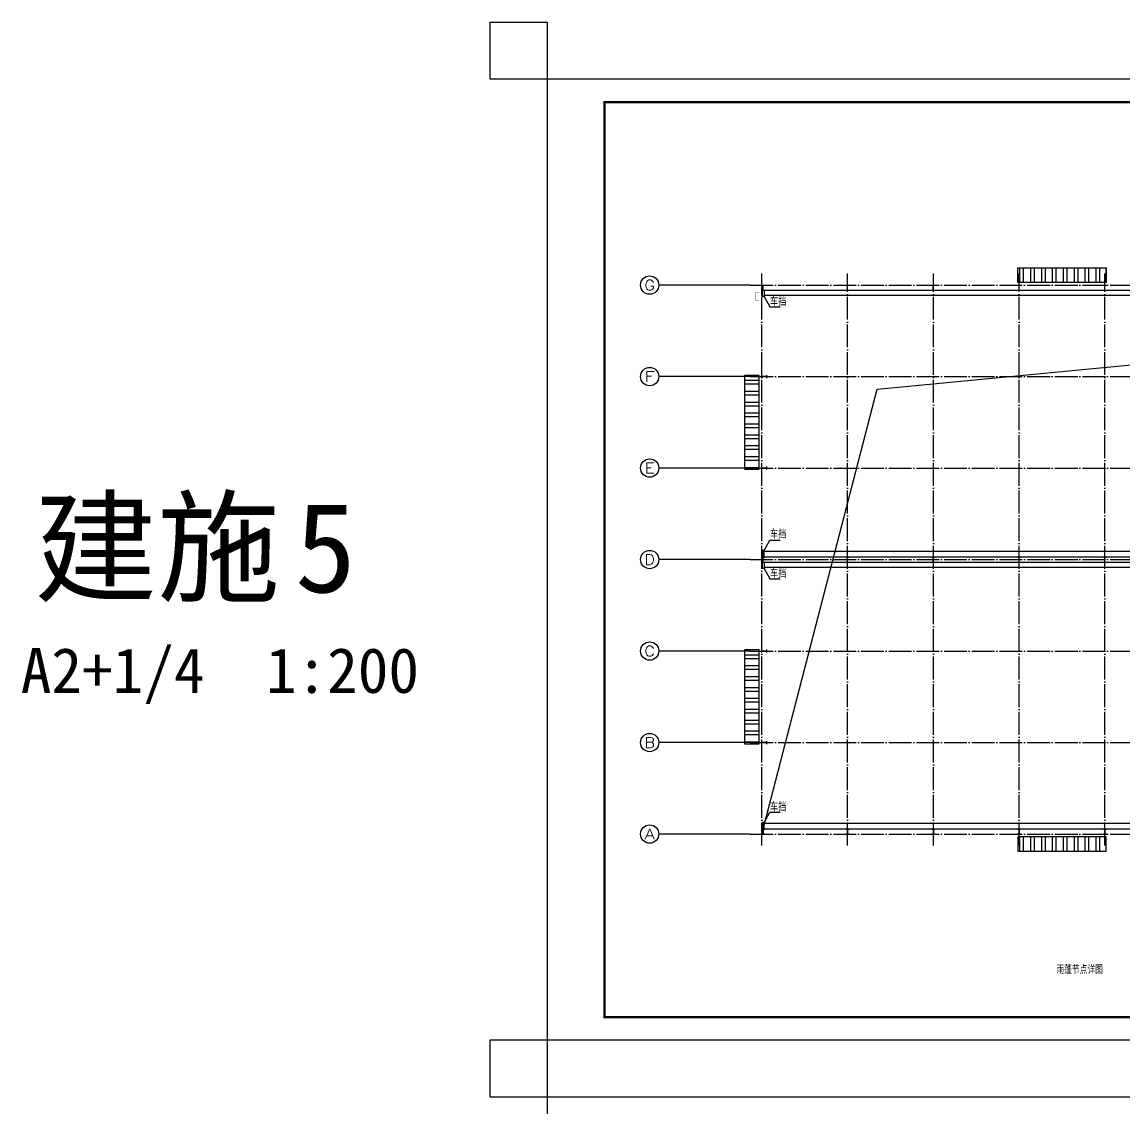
# Model space of a CAD drawing. Extents: x -266287 to 275962, y -324567 to 363765.
# Drawn here: x -266287 to -169950, y -68517 to 26433 of the extents above; entities that cross this region are included whole.
import ezdxf
from ezdxf.enums import TextEntityAlignment as Align

# ---------------------------------------------------------------- set-up
doc = ezdxf.new("R2010")
doc.units = 0
doc.header["$LTSCALE"] = 1000
doc.linetypes.add('DOTE', pattern=[2.42, 2, -0.2, 0.02, -0.2])
doc.layers.get('0').update_dxf_attribs({"linetype": 'CONTINUOUS'})
for name, color, linetype in [('AXIS', 3, 'CONTINUOUS'), ('AXIS_TEXT', 7, 'CONTINUOUS'), ('DOTE', 1, 'DOTE'), ('PUB_TEXT', 7, 'CONTINUOUS'), ('PUB_TITLE', 4, 'CONTINUOUS'), ('ROOF', 140, 'CONTINUOUS'), ('WINDOW', 4, 'CONTINUOUS')]:
    doc.layers.add(name, color=color, linetype=linetype)
doc.styles.add('_TCH_AXIS', font='COMPLEX', dxfattribs={"bigfont": 'GBCBIG'})
doc.styles.add('_TCH_DIM', font='SIMPLEX', dxfattribs={"bigfont": 'GBCBIG'})
doc.styles.add('COMPLEX', font='COMPLEX')
doc.styles.add('ht', font='simhei.ttf')

# ---------------------------------------------------------------- blocks, each defined once
blk = doc.blocks.new('_AXISO')
blk.add_circle((0, 0), 0.5)
at = {"layer": 'AXIS_TEXT', "style": 'COMPLEX', "width": 1.041667}
blk.add_attdef('A', text='', height=0.56, dxfattribs=at).set_placement((-0.25, -0.28), (0.25, -0.28), align=Align.FIT)

msp = doc.modelspace()

# ---------------------------------------------------------------- hatches: boundary and pattern name
h = msp.add_hatch()
h.set_pattern_fill('ANSI32', color=256, scale=200, angle=45, style=0)
h.set_pattern_definition([(90, (-10450.6, -7e-12), (-952.5, 6e-14), []), (90, (-10133.1, 317.5), (-952.5, 6e-14), [])])
h.paths.add_polyline_path([(-179215.36163, 4933.30504), (-171515.58302, 4933.30504), (-171515.58302, 3673.30504), (-179215.36163, 3673.30504)])
h = msp.add_hatch(color=256)
h.paths.add_polyline_path([(-201483.33661, 3433.30504), (-201615.20461, 3433.30504), (-201615.20461, 3421.90024), (-201487.13821, 3421.90024), (-201487.13821, 2994.54984), (-201615.20461, 2994.54984), (-201615.20461, 2983.14504), (-201483.33661, 2983.14504)])
h.paths.add_polyline_path([(-201351.46861, 3433.30504), (-201483.33661, 3433.30504), (-201483.33661, 2983.14504), (-201351.46861, 2983.14504), (-201351.46861, 2994.54984), (-201479.53501, 2994.54984), (-201479.53501, 3421.90024), (-201351.46861, 3421.90024)])
h = msp.add_hatch(color=256)
h.paths.add_polyline_path([(-194115.20461, 3433.30504), (-194247.07261, 3433.30504), (-194247.07261, 3421.90024), (-194119.00621, 3421.90024), (-194119.00621, 2994.54984), (-194247.07261, 2994.54984), (-194247.07261, 2983.14504), (-194115.20461, 2983.14504)])
h.paths.add_polyline_path([(-193983.33661, 3433.30504), (-194115.20461, 3433.30504), (-194115.20461, 2983.14504), (-193983.33661, 2983.14504), (-193983.33661, 2994.54984), (-194111.40301, 2994.54984), (-194111.40301, 3421.90024), (-193983.33661, 3421.90024)])
h = msp.add_hatch(color=256)
h.paths.add_polyline_path([(-186615.20461, 3433.30504), (-186747.07261, 3433.30504), (-186747.07261, 3421.90024), (-186619.00621, 3421.90024), (-186619.00621, 2994.54984), (-186747.07261, 2994.54984), (-186747.07261, 2983.14504), (-186615.20461, 2983.14504)])
h.paths.add_polyline_path([(-186483.33661, 3433.30504), (-186615.20461, 3433.30504), (-186615.20461, 2983.14504), (-186483.33661, 2983.14504), (-186483.33661, 2994.54984), (-186611.40301, 2994.54984), (-186611.40301, 3421.90024), (-186483.33661, 3421.90024)])
h = msp.add_hatch(color=256)
h.paths.add_polyline_path([(-179115.20461, 3433.30504), (-179247.07261, 3433.30504), (-179247.07261, 3421.90024), (-179119.00621, 3421.90024), (-179119.00621, 2994.54984), (-179247.07261, 2994.54984), (-179247.07261, 2983.14504), (-179115.20461, 2983.14504)])
h.paths.add_polyline_path([(-178983.33661, 3433.30504), (-179115.20461, 3433.30504), (-179115.20461, 2983.14504), (-178983.33661, 2983.14504), (-178983.33661, 2994.54984), (-179111.40301, 2994.54984), (-179111.40301, 3421.90024), (-178983.33661, 3421.90024)])
h = msp.add_hatch(color=256)
h.paths.add_polyline_path([(-171615.20461, 3433.30504), (-171747.07261, 3433.30504), (-171747.07261, 3421.90024), (-171619.00621, 3421.90024), (-171619.00621, 2994.54984), (-171747.07261, 2994.54984), (-171747.07261, 2983.14504), (-171615.20461, 2983.14504)])
h.paths.add_polyline_path([(-171483.33661, 3433.30504), (-171615.20461, 3433.30504), (-171615.20461, 2983.14504), (-171483.33661, 2983.14504), (-171483.33661, 2994.54984), (-171611.40301, 2994.54984), (-171611.40301, 3421.90024), (-171483.33661, 3421.90024)])
h = msp.add_hatch()
h.set_pattern_fill('ANSI32', color=256, scale=200, angle=-45, style=0)
h.set_pattern_definition([(180, (-198181.9, -173481.7), (1e-13, 952.5), []), (180, (-198499.4, -173799.2), (1e-13, 952.5), [])])
h.paths.add_polyline_path([(-203115.20461, -4466.91635), (-203115.20461, -12666.69496), (-201855.20461, -12666.69496), (-201855.20461, -4466.91635)])
h = msp.add_hatch(color=256)
h.paths.add_polyline_path([(-201615.20461, -4566.69496), (-201615.20461, -4698.56296), (-201603.79981, -4698.56296), (-201603.79981, -4570.49656), (-201176.44941, -4570.49656), (-201176.44941, -4698.56296), (-201165.04461, -4698.56296), (-201165.04461, -4566.69496)])
h.paths.add_polyline_path([(-201615.20461, -4434.82696), (-201615.20461, -4566.69496), (-201165.04461, -4566.69496), (-201165.04461, -4434.82696), (-201176.44941, -4434.82696), (-201176.44941, -4562.89336), (-201603.79981, -4562.89336), (-201603.79981, -4434.82696)])
h = msp.add_hatch(color=256)
h.paths.add_polyline_path([(-201603.79981, -4434.82696), (-201615.20461, -4434.82696)], flags=16)
h.paths.add_polyline_path([(-201603.79981, -4698.56296), (-201603.79981, -4570.49656), (-201176.44941, -4570.49656), (-201176.44941, -4698.56296), (-201165.04461, -4698.56296), (-201165.04461, -4434.82696), (-201176.44941, -4434.82696), (-201176.44941, -4562.89336), (-201603.79981, -4562.89336), (-201603.79981, -4434.82696), (-201615.20461, -4434.82696), (-201615.20461, -4698.56296)])
h.paths.add_polyline_path([(-201603.79981, -4698.56296), (-201615.20461, -4698.56296)], flags=17)
h.paths.add_polyline_path([(-201603.79981, -4434.82696), (-201615.20461, -4434.82696)], flags=17)
h.paths.add_polyline_path([(-201603.79981, -4698.56296), (-201603.79981, -4570.49656), (-201176.44941, -4570.49656), (-201176.44941, -4698.56296), (-201165.04461, -4698.56296), (-201165.04461, -4434.82696), (-201176.44941, -4434.82696), (-201176.44941, -4562.89336), (-201603.79981, -4562.89336), (-201603.79981, -4434.82696), (-201615.20461, -4434.82696), (-201615.20461, -4698.56296)], flags=17)
h.paths.add_polyline_path([(-201615.20461, -4698.56296), (-201615.20461, -4434.82696)], flags=17)
h.paths.add_polyline_path([(-201603.79981, -4698.56296), (-201615.20461, -4698.56296)], flags=17)
h.paths.add_polyline_path([(-201603.79981, -4698.56296), (-201603.79981, -4570.49656)], flags=16)
h.paths.add_polyline_path([(-201603.79981, -4562.89336), (-201603.79981, -4434.82696)], flags=16)
h = msp.add_hatch(color=256)
h.paths.add_polyline_path([(-201615.20461, -12566.69496), (-201615.20461, -12698.56296), (-201603.79981, -12698.56296), (-201603.79981, -12570.49656), (-201176.44941, -12570.49656), (-201176.44941, -12698.56296), (-201165.04461, -12698.56296), (-201165.04461, -12566.69496)])
h.paths.add_polyline_path([(-201615.20461, -12434.82696), (-201615.20461, -12566.69496), (-201165.04461, -12566.69496), (-201165.04461, -12434.82696), (-201176.44941, -12434.82696), (-201176.44941, -12562.89336), (-201603.79981, -12562.89336), (-201603.79981, -12434.82696)])
h = msp.add_hatch(color=256)
h.paths.add_polyline_path([(-201603.79981, -12434.82696), (-201615.20461, -12434.82696)], flags=16)
h.paths.add_polyline_path([(-201603.79981, -12698.56296), (-201603.79981, -12570.49656), (-201176.44941, -12570.49656), (-201176.44941, -12698.56296), (-201165.04461, -12698.56296), (-201165.04461, -12434.82696), (-201176.44941, -12434.82696), (-201176.44941, -12562.89336), (-201603.79981, -12562.89336), (-201603.79981, -12434.82696), (-201615.20461, -12434.82696), (-201615.20461, -12698.56296)])
h.paths.add_polyline_path([(-201603.79981, -12698.56296), (-201615.20461, -12698.56296)], flags=17)
h.paths.add_polyline_path([(-201603.79981, -12434.82696), (-201615.20461, -12434.82696)], flags=17)
h.paths.add_polyline_path([(-201603.79981, -12698.56296), (-201603.79981, -12570.49656), (-201176.44941, -12570.49656), (-201176.44941, -12698.56296), (-201165.04461, -12698.56296), (-201165.04461, -12434.82696), (-201176.44941, -12434.82696), (-201176.44941, -12562.89336), (-201603.79981, -12562.89336), (-201603.79981, -12434.82696), (-201615.20461, -12434.82696), (-201615.20461, -12698.56296)], flags=17)
h.paths.add_polyline_path([(-201615.20461, -12698.56296), (-201615.20461, -12434.82696)], flags=17)
h.paths.add_polyline_path([(-201603.79981, -12698.56296), (-201615.20461, -12698.56296)], flags=17)
h.paths.add_polyline_path([(-201603.79981, -12698.56296), (-201603.79981, -12570.49656)], flags=16)
h.paths.add_polyline_path([(-201603.79981, -12562.89336), (-201603.79981, -12434.82696)], flags=16)
h = msp.add_hatch(color=256)
h.paths.add_polyline_path([(-201483.33661, -20341.61496), (-201615.20461, -20341.61496), (-201615.20461, -20353.01976), (-201487.13821, -20353.01976), (-201487.13821, -20780.37016), (-201615.20461, -20780.37016), (-201615.20461, -20791.77496), (-201483.33661, -20791.77496)])
h.paths.add_polyline_path([(-201351.46861, -20341.61496), (-201483.33661, -20341.61496), (-201483.33661, -20791.77496), (-201351.46861, -20791.77496), (-201351.46861, -20780.37016), (-201479.53501, -20780.37016), (-201479.53501, -20353.01976), (-201351.46861, -20353.01976)])
h = msp.add_hatch(color=256)
h.paths.add_polyline_path([(-194115.20461, -20341.61496), (-194247.07261, -20341.61496), (-194247.07261, -20353.01976), (-194119.00621, -20353.01976), (-194119.00621, -20780.37016), (-194247.07261, -20780.37016), (-194247.07261, -20791.77496), (-194115.20461, -20791.77496)])
h.paths.add_polyline_path([(-193983.33661, -20341.61496), (-194115.20461, -20341.61496), (-194115.20461, -20791.77496), (-193983.33661, -20791.77496), (-193983.33661, -20780.37016), (-194111.40301, -20780.37016), (-194111.40301, -20353.01976), (-193983.33661, -20353.01976)])
h = msp.add_hatch(color=256)
h.paths.add_polyline_path([(-186615.20461, -20341.61496), (-186747.07261, -20341.61496), (-186747.07261, -20353.01976), (-186619.00621, -20353.01976), (-186619.00621, -20780.37016), (-186747.07261, -20780.37016), (-186747.07261, -20791.77496), (-186615.20461, -20791.77496)])
h.paths.add_polyline_path([(-186483.33661, -20341.61496), (-186615.20461, -20341.61496), (-186615.20461, -20791.77496), (-186483.33661, -20791.77496), (-186483.33661, -20780.37016), (-186611.40301, -20780.37016), (-186611.40301, -20353.01976), (-186483.33661, -20353.01976)])
h = msp.add_hatch(color=256)
h.paths.add_polyline_path([(-179115.20461, -20341.61496), (-179247.07261, -20341.61496), (-179247.07261, -20353.01976), (-179119.00621, -20353.01976), (-179119.00621, -20780.37016), (-179247.07261, -20780.37016), (-179247.07261, -20791.77496), (-179115.20461, -20791.77496)])
h.paths.add_polyline_path([(-178983.33661, -20341.61496), (-179115.20461, -20341.61496), (-179115.20461, -20791.77496), (-178983.33661, -20791.77496), (-178983.33661, -20780.37016), (-179111.40301, -20780.37016), (-179111.40301, -20353.01976), (-178983.33661, -20353.01976)])
h = msp.add_hatch(color=256)
h.paths.add_polyline_path([(-171615.20461, -20341.61496), (-171747.07261, -20341.61496), (-171747.07261, -20353.01976), (-171619.00621, -20353.01976), (-171619.00621, -20780.37016), (-171747.07261, -20780.37016), (-171747.07261, -20791.77496), (-171615.20461, -20791.77496)])
h.paths.add_polyline_path([(-171483.33661, -20341.61496), (-171615.20461, -20341.61496), (-171615.20461, -20791.77496), (-171483.33661, -20791.77496), (-171483.33661, -20780.37016), (-171611.40301, -20780.37016), (-171611.40301, -20353.01976), (-171483.33661, -20353.01976)])
h = msp.add_hatch()
h.set_pattern_fill('ANSI32', color=256, scale=200, angle=-45, style=0)
h.set_pattern_definition([(180, (-198181.9, -197481.7), (1e-13, 952.5), []), (180, (-198499.4, -197799.2), (1e-13, 952.5), [])])
h.paths.add_polyline_path([(-203115.20461, -28466.91558), (-203115.20461, -36666.69419), (-201855.20461, -36666.69419), (-201855.20461, -28466.91558)])
h = msp.add_hatch(color=256)
h.paths.add_polyline_path([(-201615.20461, -28566.69496), (-201615.20461, -28698.56296), (-201603.79981, -28698.56296), (-201603.79981, -28570.49656), (-201176.44941, -28570.49656), (-201176.44941, -28698.56296), (-201165.04461, -28698.56296), (-201165.04461, -28566.69496)])
h.paths.add_polyline_path([(-201615.20461, -28434.82696), (-201615.20461, -28566.69496), (-201165.04461, -28566.69496), (-201165.04461, -28434.82696), (-201176.44941, -28434.82696), (-201176.44941, -28562.89336), (-201603.79981, -28562.89336), (-201603.79981, -28434.82696)])
h = msp.add_hatch(color=256)
h.paths.add_polyline_path([(-201603.79981, -28434.82696), (-201615.20461, -28434.82696)], flags=17)
h.paths.add_polyline_path([(-201603.79981, -28698.56296), (-201603.79981, -28570.49656), (-201176.44941, -28570.49656), (-201176.44941, -28698.56296), (-201165.04461, -28698.56296), (-201165.04461, -28434.82696), (-201176.44941, -28434.82696), (-201176.44941, -28562.89336), (-201603.79981, -28562.89336), (-201603.79981, -28434.82696), (-201615.20461, -28434.82696), (-201615.20461, -28698.56296)])
h.paths.add_polyline_path([(-201603.79981, -28698.56296), (-201615.20461, -28698.56296)], flags=17)
h.paths.add_polyline_path([(-201603.79981, -28434.82696), (-201615.20461, -28434.82696)], flags=17)
h.paths.add_polyline_path([(-201603.79981, -28698.56296), (-201603.79981, -28570.49656), (-201176.44941, -28570.49656), (-201176.44941, -28698.56296), (-201165.04461, -28698.56296), (-201165.04461, -28434.82696), (-201176.44941, -28434.82696), (-201176.44941, -28562.89336), (-201603.79981, -28562.89336), (-201603.79981, -28434.82696), (-201615.20461, -28434.82696), (-201615.20461, -28698.56296)], flags=17)
h.paths.add_polyline_path([(-201615.20461, -28698.56296), (-201615.20461, -28434.82696)])
h.paths.add_polyline_path([(-201603.79981, -28698.56296), (-201615.20461, -28698.56296)], flags=17)
h.paths.add_polyline_path([(-201603.79981, -28698.56296), (-201603.79981, -28570.49656)], flags=16)
h.paths.add_polyline_path([(-201603.79981, -28562.89336), (-201603.79981, -28434.82696)], flags=16)
h = msp.add_hatch(color=256)
h.paths.add_polyline_path([(-201615.20461, -36566.69496), (-201615.20461, -36698.56296), (-201603.79981, -36698.56296), (-201603.79981, -36570.49656), (-201176.44941, -36570.49656), (-201176.44941, -36698.56296), (-201165.04461, -36698.56296), (-201165.04461, -36566.69496)])
h.paths.add_polyline_path([(-201615.20461, -36434.82696), (-201615.20461, -36566.69496), (-201165.04461, -36566.69496), (-201165.04461, -36434.82696), (-201176.44941, -36434.82696), (-201176.44941, -36562.89336), (-201603.79981, -36562.89336), (-201603.79981, -36434.82696)])
h = msp.add_hatch(color=256)
h.paths.add_polyline_path([(-201603.79981, -36434.82696), (-201615.20461, -36434.82696)], flags=17)
h.paths.add_polyline_path([(-201603.79981, -36698.56296), (-201603.79981, -36570.49656), (-201176.44941, -36570.49656), (-201176.44941, -36698.56296), (-201165.04461, -36698.56296), (-201165.04461, -36434.82696), (-201176.44941, -36434.82696), (-201176.44941, -36562.89336), (-201603.79981, -36562.89336), (-201603.79981, -36434.82696), (-201615.20461, -36434.82696), (-201615.20461, -36698.56296)])
h.paths.add_polyline_path([(-201603.79981, -36698.56296), (-201615.20461, -36698.56296)], flags=17)
h.paths.add_polyline_path([(-201603.79981, -36434.82696), (-201615.20461, -36434.82696)], flags=17)
h.paths.add_polyline_path([(-201603.79981, -36698.56296), (-201603.79981, -36570.49656), (-201176.44941, -36570.49656), (-201176.44941, -36698.56296), (-201165.04461, -36698.56296), (-201165.04461, -36434.82696), (-201176.44941, -36434.82696), (-201176.44941, -36562.89336), (-201603.79981, -36562.89336), (-201603.79981, -36434.82696), (-201615.20461, -36434.82696), (-201615.20461, -36698.56296)], flags=17)
h.paths.add_polyline_path([(-201615.20461, -36698.56296), (-201615.20461, -36434.82696)])
h.paths.add_polyline_path([(-201603.79981, -36698.56296), (-201615.20461, -36698.56296)], flags=17)
h.paths.add_polyline_path([(-201603.79981, -36698.56296), (-201603.79981, -36570.49656)], flags=16)
h.paths.add_polyline_path([(-201603.79981, -36562.89336), (-201603.79981, -36434.82696)], flags=16)
h = msp.add_hatch(color=256)
h.paths.add_polyline_path([(-201483.33661, -44566.69496), (-201615.20461, -44566.69496), (-201615.20461, -44555.29016), (-201487.13821, -44555.29016), (-201487.13821, -44127.93976), (-201615.20461, -44127.93976), (-201615.20461, -44116.53496), (-201483.33661, -44116.53496)])
h.paths.add_polyline_path([(-201351.46861, -44566.69496), (-201483.33661, -44566.69496), (-201483.33661, -44116.53496), (-201351.46861, -44116.53496), (-201351.46861, -44127.93976), (-201479.53501, -44127.93976), (-201479.53501, -44555.29016), (-201351.46861, -44555.29016)])
h = msp.add_hatch(color=256)
h.paths.add_polyline_path([(-194115.20461, -44566.69496), (-194247.07261, -44566.69496), (-194247.07261, -44555.29016), (-194119.00621, -44555.29016), (-194119.00621, -44127.93976), (-194247.07261, -44127.93976), (-194247.07261, -44116.53496), (-194115.20461, -44116.53496)])
h.paths.add_polyline_path([(-193983.33661, -44566.69496), (-194115.20461, -44566.69496), (-194115.20461, -44116.53496), (-193983.33661, -44116.53496), (-193983.33661, -44127.93976), (-194111.40301, -44127.93976), (-194111.40301, -44555.29016), (-193983.33661, -44555.29016)])
h = msp.add_hatch(color=256)
h.paths.add_polyline_path([(-186615.20461, -44566.69496), (-186747.07261, -44566.69496), (-186747.07261, -44555.29016), (-186619.00621, -44555.29016), (-186619.00621, -44127.93976), (-186747.07261, -44127.93976), (-186747.07261, -44116.53496), (-186615.20461, -44116.53496)])
h.paths.add_polyline_path([(-186483.33661, -44566.69496), (-186615.20461, -44566.69496), (-186615.20461, -44116.53496), (-186483.33661, -44116.53496), (-186483.33661, -44127.93976), (-186611.40301, -44127.93976), (-186611.40301, -44555.29016), (-186483.33661, -44555.29016)])
h = msp.add_hatch(color=256)
h.paths.add_polyline_path([(-179115.20461, -44566.69496), (-179247.07261, -44566.69496), (-179247.07261, -44555.29016), (-179119.00621, -44555.29016), (-179119.00621, -44127.93976), (-179247.07261, -44127.93976), (-179247.07261, -44116.53496), (-179115.20461, -44116.53496)])
h.paths.add_polyline_path([(-178983.33661, -44566.69496), (-179115.20461, -44566.69496), (-179115.20461, -44116.53496), (-178983.33661, -44116.53496), (-178983.33661, -44127.93976), (-179111.40301, -44127.93976), (-179111.40301, -44555.29016), (-178983.33661, -44555.29016)])
h = msp.add_hatch(color=256)
h.paths.add_polyline_path([(-171615.20461, -44566.69496), (-171747.07261, -44566.69496), (-171747.07261, -44555.29016), (-171619.00621, -44555.29016), (-171619.00621, -44127.93976), (-171747.07261, -44127.93976), (-171747.07261, -44116.53496), (-171615.20461, -44116.53496)])
h.paths.add_polyline_path([(-171483.33661, -44566.69496), (-171615.20461, -44566.69496), (-171615.20461, -44116.53496), (-171483.33661, -44116.53496), (-171483.33661, -44127.93976), (-171611.40301, -44127.93976), (-171611.40301, -44555.29016), (-171483.33661, -44555.29016)])
h = msp.add_hatch()
h.set_pattern_fill('ANSI32', color=256, scale=200, angle=45, style=0)
h.set_pattern_definition([(270, (-10450.6, -41133.4), (-952.5, -6e-14), []), (270, (-10133.1, -41450.9), (-952.5, -6e-14), [])])
h.paths.add_polyline_path([(-179215.36163, -46066.69496), (-171515.58302, -46066.69496), (-171515.58302, -44806.69496), (-179215.36163, -44806.69496)])

# ---------------------------------------------------------------- linework, layer by layer
for p, q in [((-191524.48142, -5669.60197), (-96615.20461, 3433.30504)), ((-201419.28827, 2421.40958), (-200917.39761, 1522.15494)), ((-200917.39761, 1522.15494), (-199993.20494, 1522.15494)), ((-201615.20461, -44566.69496), (-191524.48142, -5669.60197)), ((-201419.28827, -19779.8795), (-200917.3976, -18880.62486)), ((-200917.3976, -18880.62486), (-199993.20494, -18880.62486)), ((-201419.28827, -21353.51042), (-200917.39761, -22252.76506)), ((-200917.39761, -22252.76506), (-199993.20494, -22252.76506)), ((-201419.28827, -43554.7995), (-200917.39761, -42655.54486)), ((-200917.39761, -42655.54486), (-199993.20494, -42655.54486))]:
    msp.add_line(p, q)
for points in [[(-220364.58828, 21433.30504), (-225364.58828, 21433.30504), (-225364.58828, 26433.30504), (-220364.58828, 26433.30504)], [(-179215.36163, 4933.30504), (-171515.58302, 4933.30504), (-171515.58302, 3673.30504), (-179215.36163, 3673.30504)], [(-201551.17141, 2994.54984), (-201419.28827, 2994.54984), (-201419.28827, 2421.40958), (-201551.17141, 2421.40958)], [(-203115.20461, -4466.91635), (-203115.20461, -12666.69496), (-201855.20461, -12666.69496), (-201855.20461, -4466.91635)], [(-201551.17141, -20353.01976), (-201419.28827, -20353.01976), (-201419.28827, -19779.8795), (-201551.17141, -19779.8795)], [(-201551.17141, -20780.37016), (-201419.28827, -20780.37016), (-201419.28827, -21353.51042), (-201551.17141, -21353.51042)], [(-203115.20461, -28466.91558), (-203115.20461, -36666.69419), (-201855.20461, -36666.69419), (-201855.20461, -28466.91558)], [(-201551.17141, -44127.93976), (-201419.28827, -44127.93976), (-201419.28827, -43554.7995), (-201551.17141, -43554.7995)], [(-179215.36163, -46066.69496), (-171515.58302, -46066.69496), (-171515.58302, -44806.69496), (-179215.36163, -44806.69496)], [(-220364.58828, -67566.69496), (-225364.58828, -67566.69496), (-225364.58828, -62566.69496), (-220364.58828, -62566.69496)]]:
    msp.add_lwpolyline(points, close=True)
for points in [[(-201551.17141, 2514.13506), (-201615.20461, 2514.13506), (-201615.20461, 2983.14504), (-96615.20461, 2983.14504)], [(-96811.12094, 2514.13506), (-201419.28827, 2514.13506)], [(-201551.17141, -19872.60498), (-201615.20461, -19872.60498), (-201615.20461, -20341.61496), (-96615.20461, -20341.61496)], [(-96811.12094, -19872.60498), (-201419.28827, -19872.60498)], [(-201551.17141, -21260.78494), (-201615.20461, -21260.78494), (-201615.20461, -20791.77496), (-96615.20461, -20791.77496)], [(-96811.12094, -21260.78494), (-201419.28827, -21260.78494)], [(-201551.17141, -43647.52498), (-201615.20461, -43647.52498), (-201615.20461, -44116.53496), (-96615.20461, -44116.53496)], [(-96811.12094, -43647.52498), (-201419.28827, -43647.52498)]]:
    msp.add_lwpolyline(points)
at = {"const_width": 30}
msp.add_lwpolyline([(-201855.20461, 2787.33631), (-202155.20461, 2787.33631), (-202155.20461, 2087.33631), (-201855.20461, 2087.33631)], dxfattribs=at)
at = {"layer": 'AXIS'}
for p, q in [((-202615.20461, 3433.30504), (-210615.20461, 3433.30504)), ((-202615.20461, -4566.69496), (-210615.20461, -4566.69496)), ((-202615.20461, -12566.69496), (-210615.20461, -12566.69496)), ((-202615.20461, -20566.69496), (-210615.20461, -20566.69496)), ((-202615.20461, -28566.69496), (-210615.20461, -28566.69496)), ((-202615.20461, -36566.69496), (-210615.20461, -36566.69496)), ((-202615.20461, -44566.69496), (-210615.20461, -44566.69496))]:
    msp.add_line(p, q, dxfattribs=at)
at = {"layer": 'DOTE'}
for p, q in [((-201615.20461, -45566.69496), (-201615.20461, 4433.30504)), ((-194115.20461, -45566.69496), (-194115.20461, 4433.30504)), ((-186615.20461, -45566.69496), (-186615.20461, 4433.30504)), ((-179115.20461, -45566.69496), (-179115.20461, 4433.30504)), ((-171615.20461, -45566.69496), (-171615.20461, 4433.30504)), ((-202615.20461, 3433.30504), (-95615.20461, 3433.30504)), ((-202615.20461, -4566.69496), (-95615.20461, -4566.69496)), ((-202615.20461, -12566.69496), (-95615.20461, -12566.69496)), ((-202615.20461, -20566.69496), (-95615.20461, -20566.69496)), ((-202615.20461, -28566.69496), (-95615.20461, -28566.69496)), ((-202615.20461, -36566.69496), (-95615.20461, -36566.69496)), ((-202615.20461, -44566.69496), (-95615.20461, -44566.69496)), ((-202615.20461, -44566.69496), (-95615.20461, -44566.69496))]:
    msp.add_line(p, q, dxfattribs=at)
at = {"layer": 'PUB_TITLE'}
for points in [[(-220364.58828, -62566.69496), (-71764.58828, -62566.69496), (-71764.58828, 21433.30504), (-220364.58828, 21433.30504)], [(-220364.58828, -151566.69496), (-71764.58828, -151566.69496), (-71764.58828, -67566.69496), (-220364.58828, -67566.69496)]]:
    msp.add_lwpolyline(points, close=True, dxfattribs=at)
at = {"layer": 'PUB_TITLE', "const_width": 200}
msp.add_lwpolyline([(-215364.58828, -60566.69496), (-73764.58828, -60566.69496), (-73764.58828, 19433.30504), (-215364.58828, 19433.30504)], close=True, dxfattribs=at)
at = {"layer": 'ROOF'}
for p, q in [((-179215.36163, 3673.30504), (-179215.36163, 4933.30504)), ((-179215.36163, 4933.30504), (-171515.58302, 4933.30504)), ((-171515.58302, 3673.30504), (-171515.58302, 4933.30504)), ((-203115.20461, -4466.91635), (-203115.20461, -12666.69496)), ((-203115.20461, -4518.91635), (-203115.20461, -12610.69496)), ((-203115.20461, -28466.91558), (-203115.20461, -36666.69419)), ((-203115.20461, -28518.91558), (-203115.20461, -36610.69419)), ((-179215.36163, -46066.69496), (-171515.58302, -46066.69496)), ((-179163.36163, -46066.69496), (-171571.58302, -46066.69496))]:
    msp.add_line(p, q, dxfattribs=at)
at = {"layer": 'WINDOW', "color": 2}
for p, q in [((-201615.20461, 3433.30504), (-201351.46861, 3433.30504)), ((-201615.20461, 3433.30504), (-201615.20461, 3421.90024)), ((-201615.20461, 3433.30504), (-201615.20461, 3421.90024)), ((-201615.20461, 3433.30504), (-201351.46861, 3433.30504)), ((-201615.20461, 3433.30504), (-201351.46861, 3433.30504)), ((-201615.20461, 3421.90024), (-201615.20461, 3433.30504)), ((-201615.20461, 3421.90024), (-201487.13821, 3421.90024)), ((-201615.20461, 3421.90024), (-201487.13821, 3421.90024)), ((-201615.20461, 3421.90024), (-201487.13821, 3421.90024)), ((-201615.20461, 2994.54984), (-201615.20461, 2983.14504)), ((-201615.20461, 2994.54984), (-201487.13821, 2994.54984)), ((-201615.20461, 2983.14504), (-201351.46861, 2983.14504)), ((-201487.13821, 2994.54984), (-201487.13821, 3421.90024)), ((-201479.53501, 3421.90024), (-201351.46861, 3421.90024)), ((-201479.53501, 2994.54984), (-201479.53501, 3421.90024)), ((-201479.53501, 3421.90024), (-201351.46861, 3421.90024)), ((-201479.53501, 3421.90024), (-201351.46861, 3421.90024)), ((-201479.53501, 2994.54984), (-201351.46861, 2994.54984)), ((-201351.46861, 3421.90024), (-201351.46861, 3433.30504)), ((-201351.46861, 3421.90024), (-201351.46861, 3433.30504)), ((-201351.46861, 3433.30504), (-201351.46861, 3421.90024)), ((-201351.46861, 2983.14504), (-201351.46861, 2994.54984)), ((-194247.07261, 3433.30504), (-193983.33661, 3433.30504)), ((-194247.07261, 3433.30504), (-194247.07261, 3421.90024)), ((-194247.07261, 3433.30504), (-194247.07261, 3421.90024)), ((-194247.07261, 3433.30504), (-193983.33661, 3433.30504)), ((-194247.07261, 3433.30504), (-193983.33661, 3433.30504)), ((-194247.07261, 3421.90024), (-194247.07261, 3433.30504)), ((-194247.07261, 3421.90024), (-194119.00621, 3421.90024)), ((-194247.07261, 3421.90024), (-194119.00621, 3421.90024)), ((-194247.07261, 3421.90024), (-194119.00621, 3421.90024)), ((-194247.07261, 2994.54984), (-194247.07261, 2983.14504)), ((-194247.07261, 2994.54984), (-194119.00621, 2994.54984)), ((-194247.07261, 2983.14504), (-193983.33661, 2983.14504)), ((-194119.00621, 2994.54984), (-194119.00621, 3421.90024)), ((-194111.40301, 3421.90024), (-193983.33661, 3421.90024)), ((-194111.40301, 2994.54984), (-194111.40301, 3421.90024)), ((-194111.40301, 3421.90024), (-193983.33661, 3421.90024)), ((-194111.40301, 3421.90024), (-193983.33661, 3421.90024)), ((-194111.40301, 2994.54984), (-193983.33661, 2994.54984)), ((-193983.33661, 3421.90024), (-193983.33661, 3433.30504)), ((-193983.33661, 3421.90024), (-193983.33661, 3433.30504)), ((-193983.33661, 3433.30504), (-193983.33661, 3421.90024)), ((-193983.33661, 2983.14504), (-193983.33661, 2994.54984)), ((-186747.07261, 3433.30504), (-186483.33661, 3433.30504)), ((-186747.07261, 3433.30504), (-186747.07261, 3421.90024)), ((-186747.07261, 3433.30504), (-186747.07261, 3421.90024)), ((-186747.07261, 3433.30504), (-186483.33661, 3433.30504)), ((-186747.07261, 3433.30504), (-186483.33661, 3433.30504)), ((-186747.07261, 3421.90024), (-186747.07261, 3433.30504)), ((-186747.07261, 3421.90024), (-186619.00621, 3421.90024)), ((-186747.07261, 3421.90024), (-186619.00621, 3421.90024)), ((-186747.07261, 3421.90024), (-186619.00621, 3421.90024)), ((-186747.07261, 2994.54984), (-186747.07261, 2983.14504)), ((-186747.07261, 2994.54984), (-186619.00621, 2994.54984)), ((-186747.07261, 2983.14504), (-186483.33661, 2983.14504)), ((-186619.00621, 2994.54984), (-186619.00621, 3421.90024)), ((-186611.40301, 3421.90024), (-186483.33661, 3421.90024)), ((-186611.40301, 2994.54984), (-186611.40301, 3421.90024)), ((-186611.40301, 3421.90024), (-186483.33661, 3421.90024)), ((-186611.40301, 3421.90024), (-186483.33661, 3421.90024)), ((-186611.40301, 2994.54984), (-186483.33661, 2994.54984)), ((-186483.33661, 3421.90024), (-186483.33661, 3433.30504)), ((-186483.33661, 3421.90024), (-186483.33661, 3433.30504)), ((-186483.33661, 3433.30504), (-186483.33661, 3421.90024)), ((-186483.33661, 2983.14504), (-186483.33661, 2994.54984)), ((-179247.07261, 3433.30504), (-178983.33661, 3433.30504)), ((-179247.07261, 3433.30504), (-179247.07261, 3421.90024)), ((-179247.07261, 3433.30504), (-179247.07261, 3421.90024)), ((-179247.07261, 3433.30504), (-178983.33661, 3433.30504)), ((-179247.07261, 3433.30504), (-178983.33661, 3433.30504)), ((-179247.07261, 3421.90024), (-179247.07261, 3433.30504)), ((-179247.07261, 3421.90024), (-179119.00621, 3421.90024)), ((-179247.07261, 3421.90024), (-179119.00621, 3421.90024)), ((-179247.07261, 3421.90024), (-179119.00621, 3421.90024)), ((-179247.07261, 2994.54984), (-179247.07261, 2983.14504)), ((-179247.07261, 2994.54984), (-179119.00621, 2994.54984)), ((-179247.07261, 2983.14504), (-178983.33661, 2983.14504)), ((-179119.00621, 2994.54984), (-179119.00621, 3421.90024)), ((-179111.40301, 3421.90024), (-178983.33661, 3421.90024)), ((-179111.40301, 2994.54984), (-179111.40301, 3421.90024)), ((-179111.40301, 3421.90024), (-178983.33661, 3421.90024)), ((-179111.40301, 3421.90024), (-178983.33661, 3421.90024)), ((-179111.40301, 2994.54984), (-178983.33661, 2994.54984)), ((-178983.33661, 3421.90024), (-178983.33661, 3433.30504)), ((-178983.33661, 3421.90024), (-178983.33661, 3433.30504)), ((-178983.33661, 3433.30504), (-178983.33661, 3421.90024)), ((-178983.33661, 2983.14504), (-178983.33661, 2994.54984)), ((-171747.07261, 3433.30504), (-171483.33661, 3433.30504)), ((-171747.07261, 3433.30504), (-171747.07261, 3421.90024)), ((-171747.07261, 3433.30504), (-171747.07261, 3421.90024)), ((-171747.07261, 3433.30504), (-171483.33661, 3433.30504)), ((-171747.07261, 3433.30504), (-171483.33661, 3433.30504)), ((-171747.07261, 3421.90024), (-171747.07261, 3433.30504)), ((-171747.07261, 3421.90024), (-171619.00621, 3421.90024)), ((-171747.07261, 3421.90024), (-171619.00621, 3421.90024)), ((-171747.07261, 3421.90024), (-171619.00621, 3421.90024)), ((-171747.07261, 2994.54984), (-171747.07261, 2983.14504)), ((-171747.07261, 2994.54984), (-171619.00621, 2994.54984)), ((-171747.07261, 2983.14504), (-171483.33661, 2983.14504)), ((-171619.00621, 2994.54984), (-171619.00621, 3421.90024)), ((-171611.40301, 3421.90024), (-171483.33661, 3421.90024)), ((-171611.40301, 2994.54984), (-171611.40301, 3421.90024)), ((-171611.40301, 3421.90024), (-171483.33661, 3421.90024)), ((-171611.40301, 3421.90024), (-171483.33661, 3421.90024)), ((-171611.40301, 2994.54984), (-171483.33661, 2994.54984)), ((-171483.33661, 3421.90024), (-171483.33661, 3433.30504)), ((-171483.33661, 3421.90024), (-171483.33661, 3433.30504)), ((-171483.33661, 3433.30504), (-171483.33661, 3421.90024)), ((-171483.33661, 2983.14504), (-171483.33661, 2994.54984)), ((-201603.79981, -4434.82696), (-201615.20461, -4434.82696)), ((-201615.20461, -4698.56296), (-201615.20461, -4434.82696)), ((-201603.79981, -4434.82696), (-201615.20461, -4434.82696)), ((-201615.20461, -4698.56296), (-201615.20461, -4434.82696)), ((-201615.20461, -4434.82696), (-201603.79981, -4434.82696)), ((-201615.20461, -4698.56296), (-201615.20461, -4434.82696)), ((-201615.20461, -4698.56296), (-201603.79981, -4698.56296)), ((-201615.20461, -4698.56296), (-201603.79981, -4698.56296)), ((-201603.79981, -4698.56296), (-201615.20461, -4698.56296)), ((-201603.79981, -4562.89336), (-201603.79981, -4434.82696)), ((-201603.79981, -4562.89336), (-201603.79981, -4434.82696)), ((-201603.79981, -4562.89336), (-201603.79981, -4434.82696)), ((-201176.44941, -4562.89336), (-201603.79981, -4562.89336)), ((-201603.79981, -4698.56296), (-201603.79981, -4570.49656)), ((-201176.44941, -4570.49656), (-201603.79981, -4570.49656)), ((-201603.79981, -4698.56296), (-201603.79981, -4570.49656)), ((-201603.79981, -4698.56296), (-201603.79981, -4570.49656)), ((-201176.44941, -4562.89336), (-201176.44941, -4434.82696)), ((-201165.04461, -4434.82696), (-201176.44941, -4434.82696)), ((-201176.44941, -4698.56296), (-201176.44941, -4570.49656)), ((-201176.44941, -4698.56296), (-201165.04461, -4698.56296)), ((-201165.04461, -4698.56296), (-201165.04461, -4434.82696)), ((-201603.79981, -12434.82696), (-201615.20461, -12434.82696)), ((-201615.20461, -12698.56296), (-201615.20461, -12434.82696)), ((-201603.79981, -12434.82696), (-201615.20461, -12434.82696)), ((-201615.20461, -12698.56296), (-201615.20461, -12434.82696)), ((-201615.20461, -12434.82696), (-201603.79981, -12434.82696)), ((-201615.20461, -12698.56296), (-201615.20461, -12434.82696)), ((-201603.79981, -12562.89336), (-201603.79981, -12434.82696)), ((-201603.79981, -12562.89336), (-201603.79981, -12434.82696)), ((-201603.79981, -12562.89336), (-201603.79981, -12434.82696)), ((-201176.44941, -12562.89336), (-201176.44941, -12434.82696)), ((-201165.04461, -12434.82696), (-201176.44941, -12434.82696)), ((-201165.04461, -12698.56296), (-201165.04461, -12434.82696)), ((-201615.20461, -12698.56296), (-201603.79981, -12698.56296)), ((-201615.20461, -12698.56296), (-201603.79981, -12698.56296)), ((-201603.79981, -12698.56296), (-201615.20461, -12698.56296)), ((-201176.44941, -12562.89336), (-201603.79981, -12562.89336)), ((-201603.79981, -12698.56296), (-201603.79981, -12570.49656)), ((-201176.44941, -12570.49656), (-201603.79981, -12570.49656)), ((-201603.79981, -12698.56296), (-201603.79981, -12570.49656)), ((-201603.79981, -12698.56296), (-201603.79981, -12570.49656)), ((-201176.44941, -12698.56296), (-201176.44941, -12570.49656)), ((-201176.44941, -12698.56296), (-201165.04461, -12698.56296)), ((-201615.20461, -20341.61496), (-201351.46861, -20341.61496)), ((-201615.20461, -20341.61496), (-201615.20461, -20353.01976)), ((-201615.20461, -20341.61496), (-201615.20461, -20353.01976)), ((-201615.20461, -20341.61496), (-201351.46861, -20341.61496)), ((-201615.20461, -20341.61496), (-201351.46861, -20341.61496)), ((-201615.20461, -20353.01976), (-201615.20461, -20341.61496)), ((-201615.20461, -20353.01976), (-201487.13821, -20353.01976)), ((-201615.20461, -20353.01976), (-201487.13821, -20353.01976)), ((-201615.20461, -20353.01976), (-201487.13821, -20353.01976)), ((-201615.20461, -20780.37016), (-201615.20461, -20791.77496)), ((-201615.20461, -20780.37016), (-201487.13821, -20780.37016)), ((-201615.20461, -20791.77496), (-201351.46861, -20791.77496)), ((-201487.13821, -20780.37016), (-201487.13821, -20353.01976)), ((-201479.53501, -20353.01976), (-201351.46861, -20353.01976)), ((-201479.53501, -20780.37016), (-201479.53501, -20353.01976)), ((-201479.53501, -20353.01976), (-201351.46861, -20353.01976)), ((-201479.53501, -20353.01976), (-201351.46861, -20353.01976)), ((-201479.53501, -20780.37016), (-201351.46861, -20780.37016)), ((-201351.46861, -20353.01976), (-201351.46861, -20341.61496)), ((-201351.46861, -20353.01976), (-201351.46861, -20341.61496)), ((-201351.46861, -20341.61496), (-201351.46861, -20353.01976)), ((-201351.46861, -20791.77496), (-201351.46861, -20780.37016)), ((-194247.07261, -20341.61496), (-193983.33661, -20341.61496)), ((-194247.07261, -20341.61496), (-194247.07261, -20353.01976)), ((-194247.07261, -20341.61496), (-194247.07261, -20353.01976)), ((-194247.07261, -20341.61496), (-193983.33661, -20341.61496)), ((-194247.07261, -20341.61496), (-193983.33661, -20341.61496)), ((-194247.07261, -20353.01976), (-194247.07261, -20341.61496)), ((-194247.07261, -20353.01976), (-194119.00621, -20353.01976)), ((-194247.07261, -20353.01976), (-194119.00621, -20353.01976)), ((-194247.07261, -20353.01976), (-194119.00621, -20353.01976)), ((-194247.07261, -20780.37016), (-194247.07261, -20791.77496)), ((-194247.07261, -20780.37016), (-194119.00621, -20780.37016)), ((-194247.07261, -20791.77496), (-193983.33661, -20791.77496)), ((-194119.00621, -20780.37016), (-194119.00621, -20353.01976)), ((-194111.40301, -20353.01976), (-193983.33661, -20353.01976)), ((-194111.40301, -20780.37016), (-194111.40301, -20353.01976)), ((-194111.40301, -20353.01976), (-193983.33661, -20353.01976)), ((-194111.40301, -20353.01976), (-193983.33661, -20353.01976)), ((-194111.40301, -20780.37016), (-193983.33661, -20780.37016)), ((-193983.33661, -20353.01976), (-193983.33661, -20341.61496)), ((-193983.33661, -20353.01976), (-193983.33661, -20341.61496)), ((-193983.33661, -20341.61496), (-193983.33661, -20353.01976)), ((-193983.33661, -20791.77496), (-193983.33661, -20780.37016)), ((-186747.07261, -20341.61496), (-186483.33661, -20341.61496)), ((-186747.07261, -20341.61496), (-186747.07261, -20353.01976)), ((-186747.07261, -20341.61496), (-186747.07261, -20353.01976)), ((-186747.07261, -20341.61496), (-186483.33661, -20341.61496)), ((-186747.07261, -20341.61496), (-186483.33661, -20341.61496)), ((-186747.07261, -20353.01976), (-186747.07261, -20341.61496)), ((-186747.07261, -20353.01976), (-186619.00621, -20353.01976)), ((-186747.07261, -20353.01976), (-186619.00621, -20353.01976)), ((-186747.07261, -20353.01976), (-186619.00621, -20353.01976)), ((-186747.07261, -20780.37016), (-186747.07261, -20791.77496)), ((-186747.07261, -20780.37016), (-186619.00621, -20780.37016)), ((-186747.07261, -20791.77496), (-186483.33661, -20791.77496)), ((-186619.00621, -20780.37016), (-186619.00621, -20353.01976)), ((-186611.40301, -20353.01976), (-186483.33661, -20353.01976)), ((-186611.40301, -20780.37016), (-186611.40301, -20353.01976)), ((-186611.40301, -20353.01976), (-186483.33661, -20353.01976)), ((-186611.40301, -20353.01976), (-186483.33661, -20353.01976)), ((-186611.40301, -20780.37016), (-186483.33661, -20780.37016)), ((-186483.33661, -20353.01976), (-186483.33661, -20341.61496)), ((-186483.33661, -20353.01976), (-186483.33661, -20341.61496)), ((-186483.33661, -20341.61496), (-186483.33661, -20353.01976)), ((-186483.33661, -20791.77496), (-186483.33661, -20780.37016)), ((-179247.07261, -20341.61496), (-178983.33661, -20341.61496)), ((-179247.07261, -20341.61496), (-179247.07261, -20353.01976)), ((-179247.07261, -20341.61496), (-179247.07261, -20353.01976)), ((-179247.07261, -20341.61496), (-178983.33661, -20341.61496)), ((-179247.07261, -20341.61496), (-178983.33661, -20341.61496)), ((-179247.07261, -20353.01976), (-179247.07261, -20341.61496)), ((-179247.07261, -20353.01976), (-179119.00621, -20353.01976)), ((-179247.07261, -20353.01976), (-179119.00621, -20353.01976)), ((-179247.07261, -20353.01976), (-179119.00621, -20353.01976)), ((-179247.07261, -20780.37016), (-179247.07261, -20791.77496)), ((-179247.07261, -20780.37016), (-179119.00621, -20780.37016)), ((-179247.07261, -20791.77496), (-178983.33661, -20791.77496)), ((-179119.00621, -20780.37016), (-179119.00621, -20353.01976)), ((-179111.40301, -20353.01976), (-178983.33661, -20353.01976)), ((-179111.40301, -20780.37016), (-179111.40301, -20353.01976)), ((-179111.40301, -20353.01976), (-178983.33661, -20353.01976)), ((-179111.40301, -20353.01976), (-178983.33661, -20353.01976)), ((-179111.40301, -20780.37016), (-178983.33661, -20780.37016)), ((-178983.33661, -20353.01976), (-178983.33661, -20341.61496)), ((-178983.33661, -20353.01976), (-178983.33661, -20341.61496)), ((-178983.33661, -20341.61496), (-178983.33661, -20353.01976)), ((-178983.33661, -20791.77496), (-178983.33661, -20780.37016)), ((-171747.07261, -20341.61496), (-171483.33661, -20341.61496)), ((-171747.07261, -20341.61496), (-171747.07261, -20353.01976)), ((-171747.07261, -20341.61496), (-171747.07261, -20353.01976)), ((-171747.07261, -20341.61496), (-171483.33661, -20341.61496)), ((-171747.07261, -20341.61496), (-171483.33661, -20341.61496)), ((-171747.07261, -20353.01976), (-171747.07261, -20341.61496)), ((-171747.07261, -20353.01976), (-171619.00621, -20353.01976)), ((-171747.07261, -20353.01976), (-171619.00621, -20353.01976)), ((-171747.07261, -20353.01976), (-171619.00621, -20353.01976)), ((-171747.07261, -20780.37016), (-171747.07261, -20791.77496)), ((-171747.07261, -20780.37016), (-171619.00621, -20780.37016)), ((-171747.07261, -20791.77496), (-171483.33661, -20791.77496)), ((-171619.00621, -20780.37016), (-171619.00621, -20353.01976)), ((-171611.40301, -20353.01976), (-171483.33661, -20353.01976)), ((-171611.40301, -20780.37016), (-171611.40301, -20353.01976)), ((-171611.40301, -20353.01976), (-171483.33661, -20353.01976)), ((-171611.40301, -20353.01976), (-171483.33661, -20353.01976)), ((-171611.40301, -20780.37016), (-171483.33661, -20780.37016)), ((-171483.33661, -20353.01976), (-171483.33661, -20341.61496)), ((-171483.33661, -20353.01976), (-171483.33661, -20341.61496)), ((-171483.33661, -20341.61496), (-171483.33661, -20353.01976)), ((-171483.33661, -20791.77496), (-171483.33661, -20780.37016)), ((-201603.79981, -28434.82696), (-201615.20461, -28434.82696)), ((-201615.20461, -28698.56296), (-201615.20461, -28434.82696)), ((-201603.79981, -28434.82696), (-201615.20461, -28434.82696)), ((-201615.20461, -28698.56296), (-201615.20461, -28434.82696)), ((-201615.20461, -28434.82696), (-201603.79981, -28434.82696)), ((-201615.20461, -28698.56296), (-201615.20461, -28434.82696)), ((-201615.20461, -28698.56296), (-201603.79981, -28698.56296)), ((-201615.20461, -28698.56296), (-201603.79981, -28698.56296)), ((-201603.79981, -28698.56296), (-201615.20461, -28698.56296)), ((-201603.79981, -28562.89336), (-201603.79981, -28434.82696)), ((-201603.79981, -28562.89336), (-201603.79981, -28434.82696)), ((-201603.79981, -28562.89336), (-201603.79981, -28434.82696)), ((-201176.44941, -28562.89336), (-201603.79981, -28562.89336)), ((-201603.79981, -28698.56296), (-201603.79981, -28570.49656)), ((-201176.44941, -28570.49656), (-201603.79981, -28570.49656)), ((-201603.79981, -28698.56296), (-201603.79981, -28570.49656)), ((-201603.79981, -28698.56296), (-201603.79981, -28570.49656)), ((-201176.44941, -28562.89336), (-201176.44941, -28434.82696)), ((-201165.04461, -28434.82696), (-201176.44941, -28434.82696)), ((-201176.44941, -28698.56296), (-201176.44941, -28570.49656)), ((-201176.44941, -28698.56296), (-201165.04461, -28698.56296)), ((-201165.04461, -28698.56296), (-201165.04461, -28434.82696)), ((-201603.79981, -36434.82696), (-201615.20461, -36434.82696)), ((-201615.20461, -36698.56296), (-201615.20461, -36434.82696)), ((-201603.79981, -36434.82696), (-201615.20461, -36434.82696)), ((-201615.20461, -36698.56296), (-201615.20461, -36434.82696)), ((-201615.20461, -36434.82696), (-201603.79981, -36434.82696)), ((-201615.20461, -36698.56296), (-201615.20461, -36434.82696)), ((-201603.79981, -36562.89336), (-201603.79981, -36434.82696)), ((-201603.79981, -36562.89336), (-201603.79981, -36434.82696)), ((-201603.79981, -36562.89336), (-201603.79981, -36434.82696)), ((-201176.44941, -36562.89336), (-201603.79981, -36562.89336)), ((-201603.79981, -36698.56296), (-201603.79981, -36570.49656)), ((-201176.44941, -36570.49656), (-201603.79981, -36570.49656)), ((-201603.79981, -36698.56296), (-201603.79981, -36570.49656)), ((-201603.79981, -36698.56296), (-201603.79981, -36570.49656)), ((-201176.44941, -36562.89336), (-201176.44941, -36434.82696)), ((-201165.04461, -36434.82696), (-201176.44941, -36434.82696)), ((-201176.44941, -36698.56296), (-201176.44941, -36570.49656)), ((-201165.04461, -36698.56296), (-201165.04461, -36434.82696)), ((-201615.20461, -36698.56296), (-201603.79981, -36698.56296)), ((-201615.20461, -36698.56296), (-201603.79981, -36698.56296)), ((-201603.79981, -36698.56296), (-201615.20461, -36698.56296)), ((-201176.44941, -36698.56296), (-201165.04461, -36698.56296)), ((-201615.20461, -44116.53496), (-201351.46861, -44116.53496)), ((-201615.20461, -44127.93976), (-201615.20461, -44116.53496)), ((-201615.20461, -44127.93976), (-201487.13821, -44127.93976)), ((-201487.13821, -44127.93976), (-201487.13821, -44555.29016)), ((-201479.53501, -44127.93976), (-201479.53501, -44555.29016)), ((-201479.53501, -44127.93976), (-201351.46861, -44127.93976)), ((-201351.46861, -44116.53496), (-201351.46861, -44127.93976)), ((-194247.07261, -44116.53496), (-193983.33661, -44116.53496)), ((-194247.07261, -44127.93976), (-194247.07261, -44116.53496)), ((-194247.07261, -44127.93976), (-194119.00621, -44127.93976)), ((-194119.00621, -44127.93976), (-194119.00621, -44555.29016)), ((-194111.40301, -44127.93976), (-194111.40301, -44555.29016)), ((-194111.40301, -44127.93976), (-193983.33661, -44127.93976)), ((-193983.33661, -44116.53496), (-193983.33661, -44127.93976)), ((-186747.07261, -44116.53496), (-186483.33661, -44116.53496)), ((-186747.07261, -44127.93976), (-186747.07261, -44116.53496)), ((-186747.07261, -44127.93976), (-186619.00621, -44127.93976)), ((-186619.00621, -44127.93976), (-186619.00621, -44555.29016)), ((-186611.40301, -44127.93976), (-186611.40301, -44555.29016)), ((-186611.40301, -44127.93976), (-186483.33661, -44127.93976)), ((-186483.33661, -44116.53496), (-186483.33661, -44127.93976)), ((-179247.07261, -44116.53496), (-178983.33661, -44116.53496)), ((-179247.07261, -44127.93976), (-179247.07261, -44116.53496)), ((-179247.07261, -44127.93976), (-179119.00621, -44127.93976)), ((-179119.00621, -44127.93976), (-179119.00621, -44555.29016)), ((-179111.40301, -44127.93976), (-179111.40301, -44555.29016)), ((-179111.40301, -44127.93976), (-178983.33661, -44127.93976)), ((-178983.33661, -44116.53496), (-178983.33661, -44127.93976)), ((-171747.07261, -44116.53496), (-171483.33661, -44116.53496)), ((-171747.07261, -44127.93976), (-171747.07261, -44116.53496)), ((-171747.07261, -44127.93976), (-171619.00621, -44127.93976)), ((-171619.00621, -44127.93976), (-171619.00621, -44555.29016)), ((-171611.40301, -44127.93976), (-171611.40301, -44555.29016)), ((-171611.40301, -44127.93976), (-171483.33661, -44127.93976)), ((-171483.33661, -44116.53496), (-171483.33661, -44127.93976)), ((-201615.20461, -44566.69496), (-201615.20461, -44555.29016)), ((-201615.20461, -44555.29016), (-201487.13821, -44555.29016)), ((-201615.20461, -44566.69496), (-201615.20461, -44555.29016)), ((-201615.20461, -44555.29016), (-201487.13821, -44555.29016)), ((-201615.20461, -44555.29016), (-201615.20461, -44566.69496)), ((-201615.20461, -44555.29016), (-201487.13821, -44555.29016)), ((-201615.20461, -44566.69496), (-201351.46861, -44566.69496)), ((-201615.20461, -44566.69496), (-201351.46861, -44566.69496)), ((-201615.20461, -44566.69496), (-201351.46861, -44566.69496)), ((-201479.53501, -44555.29016), (-201351.46861, -44555.29016)), ((-201479.53501, -44555.29016), (-201351.46861, -44555.29016)), ((-201479.53501, -44555.29016), (-201351.46861, -44555.29016)), ((-201351.46861, -44555.29016), (-201351.46861, -44566.69496)), ((-201351.46861, -44555.29016), (-201351.46861, -44566.69496)), ((-201351.46861, -44566.69496), (-201351.46861, -44555.29016)), ((-194247.07261, -44566.69496), (-194247.07261, -44555.29016)), ((-194247.07261, -44555.29016), (-194119.00621, -44555.29016)), ((-194247.07261, -44566.69496), (-194247.07261, -44555.29016)), ((-194247.07261, -44555.29016), (-194119.00621, -44555.29016)), ((-194247.07261, -44555.29016), (-194247.07261, -44566.69496)), ((-194247.07261, -44555.29016), (-194119.00621, -44555.29016)), ((-194247.07261, -44566.69496), (-193983.33661, -44566.69496)), ((-194247.07261, -44566.69496), (-193983.33661, -44566.69496)), ((-194247.07261, -44566.69496), (-193983.33661, -44566.69496)), ((-194111.40301, -44555.29016), (-193983.33661, -44555.29016)), ((-194111.40301, -44555.29016), (-193983.33661, -44555.29016)), ((-194111.40301, -44555.29016), (-193983.33661, -44555.29016)), ((-193983.33661, -44555.29016), (-193983.33661, -44566.69496)), ((-193983.33661, -44555.29016), (-193983.33661, -44566.69496)), ((-193983.33661, -44566.69496), (-193983.33661, -44555.29016)), ((-186747.07261, -44566.69496), (-186747.07261, -44555.29016)), ((-186747.07261, -44555.29016), (-186619.00621, -44555.29016)), ((-186747.07261, -44566.69496), (-186747.07261, -44555.29016)), ((-186747.07261, -44555.29016), (-186619.00621, -44555.29016)), ((-186747.07261, -44555.29016), (-186747.07261, -44566.69496)), ((-186747.07261, -44555.29016), (-186619.00621, -44555.29016)), ((-186747.07261, -44566.69496), (-186483.33661, -44566.69496)), ((-186747.07261, -44566.69496), (-186483.33661, -44566.69496)), ((-186747.07261, -44566.69496), (-186483.33661, -44566.69496)), ((-186611.40301, -44555.29016), (-186483.33661, -44555.29016)), ((-186611.40301, -44555.29016), (-186483.33661, -44555.29016)), ((-186611.40301, -44555.29016), (-186483.33661, -44555.29016)), ((-186483.33661, -44555.29016), (-186483.33661, -44566.69496)), ((-186483.33661, -44555.29016), (-186483.33661, -44566.69496)), ((-186483.33661, -44566.69496), (-186483.33661, -44555.29016)), ((-179247.07261, -44566.69496), (-179247.07261, -44555.29016)), ((-179247.07261, -44555.29016), (-179119.00621, -44555.29016)), ((-179247.07261, -44566.69496), (-179247.07261, -44555.29016)), ((-179247.07261, -44555.29016), (-179119.00621, -44555.29016)), ((-179247.07261, -44555.29016), (-179247.07261, -44566.69496)), ((-179247.07261, -44555.29016), (-179119.00621, -44555.29016)), ((-179247.07261, -44566.69496), (-178983.33661, -44566.69496)), ((-179247.07261, -44566.69496), (-178983.33661, -44566.69496)), ((-179247.07261, -44566.69496), (-178983.33661, -44566.69496)), ((-179111.40301, -44555.29016), (-178983.33661, -44555.29016)), ((-179111.40301, -44555.29016), (-178983.33661, -44555.29016)), ((-179111.40301, -44555.29016), (-178983.33661, -44555.29016)), ((-178983.33661, -44555.29016), (-178983.33661, -44566.69496)), ((-178983.33661, -44555.29016), (-178983.33661, -44566.69496)), ((-178983.33661, -44566.69496), (-178983.33661, -44555.29016)), ((-171747.07261, -44566.69496), (-171747.07261, -44555.29016)), ((-171747.07261, -44555.29016), (-171619.00621, -44555.29016)), ((-171747.07261, -44566.69496), (-171747.07261, -44555.29016)), ((-171747.07261, -44555.29016), (-171619.00621, -44555.29016)), ((-171747.07261, -44555.29016), (-171747.07261, -44566.69496)), ((-171747.07261, -44555.29016), (-171619.00621, -44555.29016)), ((-171747.07261, -44566.69496), (-171483.33661, -44566.69496)), ((-171747.07261, -44566.69496), (-171483.33661, -44566.69496)), ((-171747.07261, -44566.69496), (-171483.33661, -44566.69496)), ((-171611.40301, -44555.29016), (-171483.33661, -44555.29016)), ((-171611.40301, -44555.29016), (-171483.33661, -44555.29016)), ((-171611.40301, -44555.29016), (-171483.33661, -44555.29016)), ((-171483.33661, -44555.29016), (-171483.33661, -44566.69496)), ((-171483.33661, -44555.29016), (-171483.33661, -44566.69496)), ((-171483.33661, -44566.69496), (-171483.33661, -44555.29016))]:
    msp.add_line(p, q, dxfattribs=at)

# ---------------------------------------------------------------- block references
at = {"layer": 'AXIS'}
ref = msp.add_blockref('_AXISO', (-211415.20461, 3433.30504), dxfattribs=dict(at, xscale=1600, yscale=1600, zscale=1600))
ref.add_attrib('A', 'G', dxfattribs={"layer": 'AXIS_TEXT', "height": 905.09668, "style": '_TCH_AXIS', "width": 1.166667}).set_placement((-211867.75295, 2980.7567), (-210962.65627, 2980.7567), align=Align.FIT)
ref = msp.add_blockref('_AXISO', (-211415.20461, -4566.69496), dxfattribs=dict(at, xscale=1600, yscale=1600, zscale=1600))
ref.add_attrib('A', 'F', dxfattribs={"layer": 'AXIS_TEXT', "height": 905.09668, "style": '_TCH_AXIS', "width": 1.3125}).set_placement((-211867.75295, -5019.2433), (-210962.65627, -5019.2433), align=Align.FIT)
ref = msp.add_blockref('_AXISO', (-211415.20461, -12566.69496), dxfattribs=dict(at, xscale=1600, yscale=1600, zscale=1600))
ref.add_attrib('A', 'E', dxfattribs={"layer": 'AXIS_TEXT', "height": 905.09668, "style": '_TCH_AXIS', "width": 1.3125}).set_placement((-211867.75295, -13019.2433), (-210962.65627, -13019.2433), align=Align.FIT)
ref = msp.add_blockref('_AXISO', (-211415.20461, -20566.69496), dxfattribs=dict(at, xscale=1600, yscale=1600, zscale=1600))
ref.add_attrib('A', 'D', dxfattribs={"layer": 'AXIS_TEXT', "height": 905.09668, "style": '_TCH_AXIS', "width": 1.235294}).set_placement((-211867.75295, -21019.2433), (-210962.65627, -21019.2433), align=Align.FIT)
ref = msp.add_blockref('_AXISO', (-211415.20461, -28566.69496), dxfattribs=dict(at, xscale=1600, yscale=1600, zscale=1600))
ref.add_attrib('A', 'C', dxfattribs={"layer": 'AXIS_TEXT', "height": 905.09668, "style": '_TCH_AXIS', "width": 1.4}).set_placement((-211867.75295, -29019.2433), (-210962.65627, -29019.2433), align=Align.FIT)
ref = msp.add_blockref('_AXISO', (-211415.20461, -36566.69496), dxfattribs=dict(at, xscale=1600, yscale=1600, zscale=1600))
ref.add_attrib('A', 'B', dxfattribs={"layer": 'AXIS_TEXT', "height": 905.09668, "style": '_TCH_AXIS', "width": 1.235294}).set_placement((-211867.75295, -37019.2433), (-210962.65627, -37019.2433), align=Align.FIT)
ref = msp.add_blockref('_AXISO', (-211415.20461, -44566.69496), dxfattribs=dict(at, xscale=1600, yscale=1600, zscale=1600))
ref.add_attrib('A', 'A', dxfattribs={"layer": 'AXIS_TEXT', "height": 905.09668, "style": '_TCH_AXIS', "width": 1.166667}).set_placement((-211867.75295, -45019.2433), (-210962.65627, -45019.2433), align=Align.FIT)

# ---------------------------------------------------------------- texts
at = {"layer": 'PUB_TEXT', "style": '_TCH_DIM'}
for s, height, p in [('车挡', 699.824825, (-200877.58918, 1611.61033)), ('车挡', 699.824825, (-200877.58918, -18720.35398)), ('车挡', 699.824825, (-200877.58918, -22163.30967)), ('车挡', 699.824825, (-200877.58918, -42566.08948)), ('雨蓬节点详图', 675.177305, (-175849.42112, -56787.8831))]:
    msp.add_text(s, height=height, dxfattribs=at).set_placement(p)
at = {"layer": 'PUB_TITLE', "style": 'ht'}
for s, height, p in [('建施', 7875, (-265216.21261, -23434.62072)), ('5', 7875, (-242436.55159, -23434.62072)), ('A2+1/4  1:200', 3937.5, (-266399.50157, -32226.6535))]:
    msp.add_text(s, height=height, dxfattribs=at).set_placement(p)

doc.saveas('drawing.dxf')
